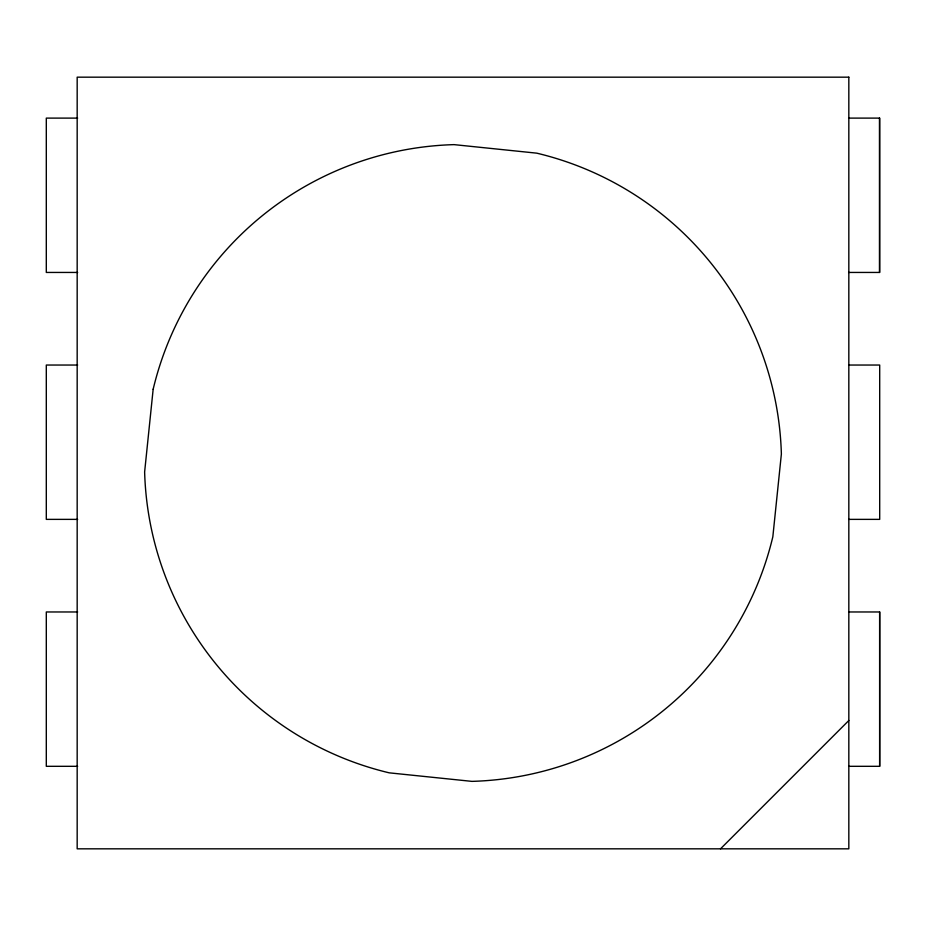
<?xml version="1.0" encoding="UTF-8"?>
<svg xmlns="http://www.w3.org/2000/svg" width="926" height="926" viewBox="0 0 926 926"><rect width="100%" height="100%" fill="white"/><g stroke="black" fill="none" stroke-linecap="round" stroke-linejoin="round"><path stroke-width="1.39" d="M720.509 848.829L848.829 720.509M77.657 118.111L46.3 118.111L46.3 272.441L77.657 272.441M848.586 118.111L879.7 118.111L879.7 272.441L848.586 272.441M77.657 365.041L46.3 365.041L46.3 519.37L77.657 519.37M848.76 365.041L879.7 365.041L879.7 519.37L848.76 519.37M77.657 611.97L46.3 611.97L46.3 766.311L77.657 766.311M848.725 611.97L879.7 611.97L879.7 766.311L848.725 766.311M879.468 118.111L879.468 272.441M879.619 611.97L879.619 766.311M153.16 389.244L144.63 471.947A318.498 318.498 0 0 0 389.244 772.84L471.947 781.37A318.498 318.498 0 0 0 772.84 536.756L781.37 454.053A318.498 318.498 0 0 0 536.756 153.16L454.053 144.63A318.498 318.498 0 0 0 153.16 389.244M848.829 77.171L77.171 77.171L77.171 848.829L848.829 848.829L848.829 77.171"/></g></svg>
